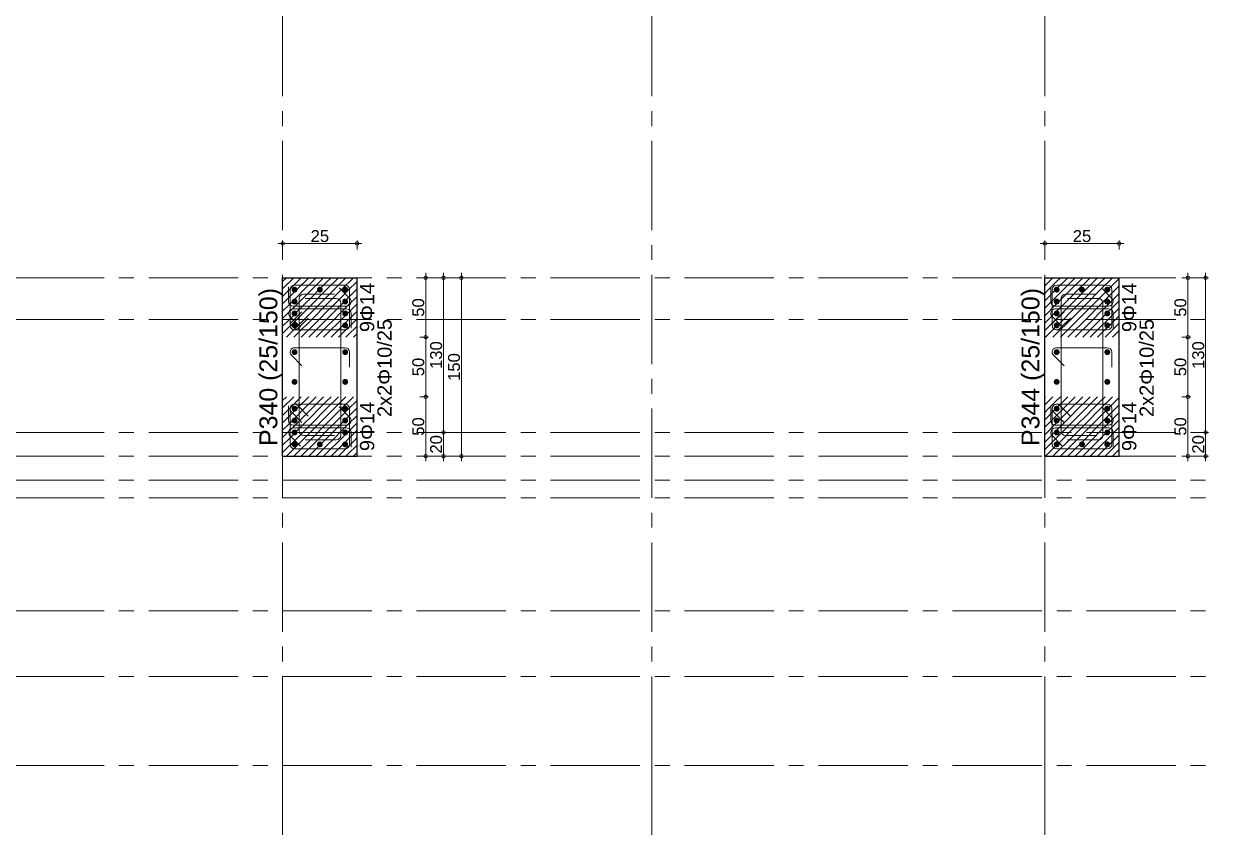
# Model space of a CAD drawing. Header units: millimetres. Extents: x 2232 to 85269, y -3593 to 5869.
# Drawn here: x 34444 to 35440, y 3116 to 3792 of the extents above; entities that cross this region are included whole.
import ezdxf

# ---------------------------------------------------------------- set-up
doc = ezdxf.new("R2010")
doc.units = ezdxf.units.MM
doc.linetypes.add('CENTER2', pattern=[112.5, 75, -12.5, 12.5, -12.5])
doc.linetypes.add('DASHDOT2', pattern=[12.7, 6.35, -3.175, 0, -3.175])
doc.layers.add('aks', color=251, linetype='DASHDOT2', lineweight=35)
for name, color, linetype in [('Donatı Yazısı', 7, 'Continuous'), ('Donatı Çizgisi', 7, 'Continuous'), ('Kolon', 7, 'Continuous'), ('Ölçülendirme', 7, 'Continuous')]:
    doc.layers.add(name, color=color, linetype=linetype)
doc.styles.add('arial_1_18', font='arial.ttf', dxfattribs={"height": 0.2})

# ---------------------------------------------------------------- blocks, each defined once
blk = doc.blocks.new('IDE999Entity7000')
at = {"layer": 'aks', "color": 250, "linetype": 'CENTER2', "lineweight": 5}
for points in [[(26135.63, 200), (26135.63, 2530)], [(26135.63, -100), (26135.63, 200)]]:
    blk.add_lwpolyline(points, dxfattribs=at)
blk = doc.blocks.new('IDE999Entity7001')
at = {"layer": 'aks', "color": 250, "linetype": 'CENTER2', "lineweight": 5}
for points in [[(26465.63, 200), (26465.63, 2530)], [(26465.63, -100), (26465.63, 200)]]:
    blk.add_lwpolyline(points, dxfattribs=at)
blk = doc.blocks.new('IDE999Entity7002')
at = {"layer": 'aks', "color": 250, "linetype": 'CENTER2', "lineweight": 5}
for points in [[(25825.63, 200), (25825.63, 2530)], [(25825.63, -100), (25825.63, 200)]]:
    blk.add_lwpolyline(points, dxfattribs=at)
blk = doc.blocks.new('IDE999Entity7019')
at = {"layer": 'aks', "color": 250, "linetype": 'CENTER2', "lineweight": 5}
blk.add_lwpolyline([(24025.63, 610), (27285.63, 610)], dxfattribs=at)
blk = doc.blocks.new('IDE999Entity7020')
at = {"layer": 'aks', "color": 250, "linetype": 'CENTER2', "lineweight": 5}
blk.add_lwpolyline([(24025.63, 460), (27285.63, 460)], dxfattribs=at)
blk = doc.blocks.new('IDE999Entity7021')
at = {"layer": 'aks', "color": 250, "linetype": 'CENTER2', "lineweight": 5}
blk.add_lwpolyline([(24025.63, 480), (27285.63, 480)], dxfattribs=at)
blk = doc.blocks.new('IDE999Entity7022')
at = {"layer": 'aks', "color": 250, "linetype": 'CENTER2', "lineweight": 5}
blk.add_lwpolyline([(24025.63, 440), (27285.63, 440)], dxfattribs=at)
blk = doc.blocks.new('IDE999Entity7023')
at = {"layer": 'aks', "color": 250, "linetype": 'CENTER2', "lineweight": 5}
blk.add_lwpolyline([(24025.63, 575), (27285.63, 575)], dxfattribs=at)
blk = doc.blocks.new('IDE999Entity7024')
at = {"layer": 'aks', "color": 250, "linetype": 'CENTER2', "lineweight": 5}
blk.add_lwpolyline([(24025.63, 425), (27285.63, 425)], dxfattribs=at)
blk = doc.blocks.new('IDE999Entity7025')
at = {"layer": 'aks', "color": 250, "linetype": 'CENTER2', "lineweight": 5}
blk.add_lwpolyline([(24025.63, 330), (27285.63, 330)], dxfattribs=at)
blk = doc.blocks.new('IDE999Entity7026')
at = {"layer": 'aks', "color": 250, "linetype": 'CENTER2', "lineweight": 5}
blk.add_lwpolyline([(24025.63, 275), (27285.63, 275)], dxfattribs=at)
blk = doc.blocks.new('IDE999Entity7027')
at = {"layer": 'aks', "color": 250, "linetype": 'CENTER2', "lineweight": 5}
blk.add_lwpolyline([(24025.63, 200), (27285.63, 200)], dxfattribs=at)

msp = doc.modelspace()

# ---------------------------------------------------------------- hatches: boundary and pattern name
at = {"layer": 'Donatı Çizgisi', "linetype": 'Continuous', "lineweight": 5}
h = msp.add_hatch(color=5, dxfattribs=at)
edge = h.paths.add_edge_path(flags=0)
edge.add_arc((34671.73, 3568.17), 2.5, 0, 360)
h = msp.add_hatch(color=5, dxfattribs=at)
edge = h.paths.add_edge_path(flags=0)
edge.add_arc((34692.98, 3568.17), 2.5, 0, 360)
h = msp.add_hatch(color=5, dxfattribs=at)
edge = h.paths.add_edge_path(flags=0)
edge.add_arc((34714.23, 3568.17), 2.5, 0, 360)
h = msp.add_hatch(color=5, dxfattribs=at)
edge = h.paths.add_edge_path(flags=0)
edge.add_arc((35311.73, 3568.17), 2.5, 0, 360)
h = msp.add_hatch(color=5, dxfattribs=at)
edge = h.paths.add_edge_path(flags=0)
edge.add_arc((35332.98, 3568.17), 2.5, 0, 360)
h = msp.add_hatch(color=5, dxfattribs=at)
edge = h.paths.add_edge_path(flags=0)
edge.add_arc((35354.23, 3568.17), 2.5, 0, 360)
h = msp.add_hatch(color=5, dxfattribs=at)
edge = h.paths.add_edge_path(flags=0)
edge.add_arc((34671.73, 3558.17), 2.5, 0, 360)
h = msp.add_hatch(color=5, dxfattribs=at)
edge = h.paths.add_edge_path(flags=0)
edge.add_arc((34714.23, 3558.17), 2.5, 0, 360)
h = msp.add_hatch(color=5, dxfattribs=at)
edge = h.paths.add_edge_path(flags=0)
edge.add_arc((35311.73, 3558.17), 2.5, 0, 360)
h = msp.add_hatch(color=5, dxfattribs=at)
edge = h.paths.add_edge_path(flags=0)
edge.add_arc((35354.23, 3558.17), 2.5, 0, 360)
h = msp.add_hatch(color=5, dxfattribs=at)
edge = h.paths.add_edge_path(flags=0)
edge.add_arc((34671.73, 3548.17), 2.5, 0, 360)
h = msp.add_hatch(color=5, dxfattribs=at)
edge = h.paths.add_edge_path(flags=0)
edge.add_arc((34714.23, 3548.17), 2.5, 0, 360)
h = msp.add_hatch(color=5, dxfattribs=at)
edge = h.paths.add_edge_path(flags=0)
edge.add_arc((35311.73, 3548.17), 2.5, 0, 360)
h = msp.add_hatch(color=5, dxfattribs=at)
edge = h.paths.add_edge_path(flags=0)
edge.add_arc((35354.23, 3548.17), 2.5, 0, 360)
h = msp.add_hatch(color=5, dxfattribs=at)
edge = h.paths.add_edge_path(flags=0)
edge.add_arc((34671.73, 3538.17), 2.5, 0, 360)
h = msp.add_hatch(color=5, dxfattribs=at)
edge = h.paths.add_edge_path(flags=0)
edge.add_arc((34714.23, 3538.17), 2.5, 0, 360)
h = msp.add_hatch(color=5, dxfattribs=at)
edge = h.paths.add_edge_path(flags=0)
edge.add_arc((35311.73, 3538.17), 2.5, 0, 360)
h = msp.add_hatch(color=5, dxfattribs=at)
edge = h.paths.add_edge_path(flags=0)
edge.add_arc((35354.23, 3538.17), 2.5, 0, 360)
h = msp.add_hatch(color=5, dxfattribs=at)
edge = h.paths.add_edge_path(flags=0)
edge.add_arc((34671.73, 3515.67), 2.5, 0, 360)
h = msp.add_hatch(color=5, dxfattribs=at)
edge = h.paths.add_edge_path(flags=0)
edge.add_arc((34714.23, 3515.67), 2.5, 0, 360)
h = msp.add_hatch(color=5, dxfattribs=at)
edge = h.paths.add_edge_path(flags=0)
edge.add_arc((35311.73, 3515.67), 2.5, 0, 360)
h = msp.add_hatch(color=5, dxfattribs=at)
edge = h.paths.add_edge_path(flags=0)
edge.add_arc((35354.23, 3515.67), 2.5, 0, 360)
h = msp.add_hatch(color=5, dxfattribs=at)
edge = h.paths.add_edge_path(flags=0)
edge.add_arc((34671.73, 3490.67), 2.5, 0, 360)
h = msp.add_hatch(color=5, dxfattribs=at)
edge = h.paths.add_edge_path(flags=0)
edge.add_arc((34714.23, 3490.67), 2.5, 0, 360)
h = msp.add_hatch(color=5, dxfattribs=at)
edge = h.paths.add_edge_path(flags=0)
edge.add_arc((35311.73, 3490.67), 2.5, 0, 360)
h = msp.add_hatch(color=5, dxfattribs=at)
edge = h.paths.add_edge_path(flags=0)
edge.add_arc((35354.23, 3490.67), 2.5, 0, 360)
h = msp.add_hatch(color=5, dxfattribs=at)
edge = h.paths.add_edge_path(flags=0)
edge.add_arc((34671.73, 3468.17), 2.5, 0, 360)
h = msp.add_hatch(color=5, dxfattribs=at)
edge = h.paths.add_edge_path(flags=0)
edge.add_arc((34714.23, 3468.17), 2.5, 0, 360)
h = msp.add_hatch(color=5, dxfattribs=at)
edge = h.paths.add_edge_path(flags=0)
edge.add_arc((35311.73, 3468.17), 2.5, 0, 360)
h = msp.add_hatch(color=5, dxfattribs=at)
edge = h.paths.add_edge_path(flags=0)
edge.add_arc((35354.23, 3468.17), 2.5, 0, 360)
h = msp.add_hatch(color=5, dxfattribs=at)
edge = h.paths.add_edge_path(flags=0)
edge.add_arc((34671.73, 3458.17), 2.5, 0, 360)
h = msp.add_hatch(color=5, dxfattribs=at)
edge = h.paths.add_edge_path(flags=0)
edge.add_arc((34714.23, 3458.17), 2.5, 0, 360)
h = msp.add_hatch(color=5, dxfattribs=at)
edge = h.paths.add_edge_path(flags=0)
edge.add_arc((35311.73, 3458.17), 2.5, 0, 360)
h = msp.add_hatch(color=5, dxfattribs=at)
edge = h.paths.add_edge_path(flags=0)
edge.add_arc((35354.23, 3458.17), 2.5, 0, 360)
h = msp.add_hatch(color=5, dxfattribs=at)
edge = h.paths.add_edge_path(flags=0)
edge.add_arc((34671.73, 3448.17), 2.5, 0, 360)
h = msp.add_hatch(color=5, dxfattribs=at)
edge = h.paths.add_edge_path(flags=0)
edge.add_arc((34714.23, 3448.17), 2.5, 0, 360)
h = msp.add_hatch(color=5, dxfattribs=at)
edge = h.paths.add_edge_path(flags=0)
edge.add_arc((35311.73, 3448.17), 2.5, 0, 360)
h = msp.add_hatch(color=5, dxfattribs=at)
edge = h.paths.add_edge_path(flags=0)
edge.add_arc((35354.23, 3448.17), 2.5, 0, 360)
h = msp.add_hatch(color=5, dxfattribs=at)
edge = h.paths.add_edge_path(flags=0)
edge.add_arc((34671.73, 3438.17), 2.5, 0, 360)
h = msp.add_hatch(color=5, dxfattribs=at)
edge = h.paths.add_edge_path(flags=0)
edge.add_arc((34692.98, 3438.17), 2.5, 0, 360)
h = msp.add_hatch(color=5, dxfattribs=at)
edge = h.paths.add_edge_path(flags=0)
edge.add_arc((34714.23, 3438.17), 2.5, 0, 360)
h = msp.add_hatch(color=5, dxfattribs=at)
edge = h.paths.add_edge_path(flags=0)
edge.add_arc((35311.73, 3438.17), 2.5, 0, 360)
h = msp.add_hatch(color=5, dxfattribs=at)
edge = h.paths.add_edge_path(flags=0)
edge.add_arc((35332.98, 3438.17), 2.5, 0, 360)
h = msp.add_hatch(color=5, dxfattribs=at)
edge = h.paths.add_edge_path(flags=0)
edge.add_arc((35354.23, 3438.17), 2.5, 0, 360)

# ---------------------------------------------------------------- linework, layer by layer
at = {"layer": 'Donatı Çizgisi', "color": 1, "linetype": 'Continuous', "lineweight": 5}
for points in [[(34666.73, 3558.17), (34666.73, 3570.67)], [(34679.23, 3564.42), (34705.23, 3564.42)], [(34709.29, 3569.66), (34718.13, 3560.82)], [(35306.73, 3558.17), (35306.73, 3570.67)], [(35319.23, 3564.42), (35345.23, 3564.42)], [(35349.29, 3569.66), (35358.13, 3560.82)], [(34715.48, 3554.42), (34670.48, 3554.42)], [(34675.48, 3449.42), (34675.48, 3560.67)], [(34706.73, 3560.67), (34680.73, 3560.67)], [(34710.48, 3445.67), (34710.48, 3556.92)], [(35355.48, 3554.42), (35310.48, 3554.42)], [(35315.48, 3449.42), (35315.48, 3560.67)], [(35346.73, 3560.67), (35320.73, 3560.67)], [(35350.48, 3445.67), (35350.48, 3556.92)], [(34676.67, 3536.67), (34667.83, 3545.51)], [(34670.48, 3551.92), (34715.48, 3551.92)], [(34719.23, 3548.17), (34719.23, 3535.67)], [(35316.67, 3536.67), (35307.83, 3545.51)], [(35310.48, 3551.92), (35355.48, 3551.92)], [(35359.23, 3548.17), (35359.23, 3535.67)], [(34671.73, 3519.42), (34714.23, 3519.42)], [(34717.98, 3515.67), (34717.98, 3503.17)], [(35311.73, 3519.42), (35354.23, 3519.42)], [(35357.98, 3515.67), (35357.98, 3503.17)], [(34677.92, 3504.17), (34669.08, 3513.01)], [(35317.92, 3504.17), (35309.08, 3513.01)], [(34666.73, 3458.17), (34666.73, 3470.67)], [(34709.29, 3469.66), (34718.13, 3460.82)], [(35306.73, 3458.17), (35306.73, 3470.67)], [(35349.29, 3469.66), (35358.13, 3460.82)], [(34676.67, 3436.67), (34667.83, 3445.51)], [(34715.48, 3454.42), (34670.48, 3454.42)], [(34670.48, 3451.92), (34715.48, 3451.92)], [(34705.23, 3445.67), (34679.23, 3445.67)], [(34719.23, 3448.17), (34719.23, 3435.67)], [(35316.67, 3436.67), (35307.83, 3445.51)], [(35355.48, 3454.42), (35310.48, 3454.42)], [(35310.48, 3451.92), (35355.48, 3451.92)], [(35345.23, 3445.67), (35319.23, 3445.67)], [(35359.23, 3448.17), (35359.23, 3435.67)], [(34680.73, 3441.92), (34706.73, 3441.92)], [(35320.73, 3441.92), (35346.73, 3441.92)]]:
    msp.add_lwpolyline(points, dxfattribs=at)
at = {"layer": 'Donatı Çizgisi', "color": 5, "linetype": 'Continuous', "lineweight": 5}
for points in [[(34667.98, 3538.17), (34667.98, 3568.17)], [(34671.73, 3571.92), (34714.23, 3571.92)], [(34717.98, 3568.17), (34717.98, 3538.17)], [(35307.98, 3538.17), (35307.98, 3568.17)], [(35311.73, 3571.92), (35354.23, 3571.92)], [(35357.98, 3568.17), (35357.98, 3538.17)], [(34669.08, 3540.82), (34677.92, 3549.66)], [(34683.22, 3544.35), (34674.38, 3535.51)], [(35309.08, 3540.82), (35317.92, 3549.66)], [(35323.22, 3544.35), (35314.38, 3535.51)], [(34714.23, 3534.42), (34671.73, 3534.42)], [(35354.23, 3534.42), (35311.73, 3534.42)], [(34667.98, 3468.17), (34667.98, 3438.17)], [(34669.08, 3465.51), (34677.92, 3456.67)], [(34714.23, 3471.92), (34671.73, 3471.92)], [(34683.22, 3461.98), (34674.38, 3470.82)], [(34717.98, 3438.17), (34717.98, 3468.17)], [(35307.98, 3468.17), (35307.98, 3438.17)], [(35309.08, 3465.51), (35317.92, 3456.67)], [(35354.23, 3471.92), (35311.73, 3471.92)], [(35323.22, 3461.98), (35314.38, 3470.82)], [(35357.98, 3438.17), (35357.98, 3468.17)], [(34671.73, 3434.42), (34714.23, 3434.42)], [(35311.73, 3434.42), (35354.23, 3434.42)]]:
    msp.add_lwpolyline(points, dxfattribs=at)
for centre, start, end in [((34671.73, 3568.17), 90, 180), ((34714.23, 3568.17), 0, 90), ((35311.73, 3568.17), 90, 180), ((35354.23, 3568.17), 0, 90), ((34671.73, 3538.17), 135, 270), ((34671.73, 3538.17), 180, 315), ((34714.23, 3538.17), 270, 0), ((35311.73, 3538.17), 135, 270), ((35311.73, 3538.17), 180, 315), ((35354.23, 3538.17), 270, 0), ((34671.73, 3468.17), 45, 180), ((34671.73, 3468.17), 90, 225), ((34714.23, 3468.17), 0, 90), ((35311.73, 3468.17), 45, 180), ((35311.73, 3468.17), 90, 225), ((35354.23, 3468.17), 0, 90), ((34671.73, 3438.17), 180, 270), ((34714.23, 3438.17), 270, 0), ((35311.73, 3438.17), 180, 270), ((35354.23, 3438.17), 270, 0)]:
    msp.add_arc(centre, 3.75, start, end, dxfattribs=at)
at = {"layer": 'Donatı Çizgisi', "color": 1, "linetype": 'Continuous', "lineweight": 5}
for centre, start, end in [((34679.23, 3560.67), 90, 180), ((35319.23, 3560.67), 90, 180), ((34670.48, 3558.17), 180, 270), ((34706.73, 3556.92), 0, 90), ((34715.48, 3558.17), 270, 45), ((35310.48, 3558.17), 180, 270), ((35346.73, 3556.92), 0, 90), ((35355.48, 3558.17), 270, 45), ((34670.48, 3548.17), 90, 225), ((34715.48, 3548.17), 0, 90), ((35310.48, 3548.17), 90, 225), ((35355.48, 3548.17), 0, 90), ((34671.73, 3515.67), 90, 225), ((34714.23, 3515.67), 0, 90), ((35311.73, 3515.67), 90, 225), ((35354.23, 3515.67), 0, 90), ((34670.48, 3458.17), 180, 270), ((34715.48, 3458.17), 270, 45), ((35310.48, 3458.17), 180, 270), ((35355.48, 3458.17), 270, 45), ((34670.48, 3448.17), 90, 225), ((34679.23, 3449.42), 180, 270), ((34706.73, 3445.67), 270, 0), ((34715.48, 3448.17), 0, 90), ((35310.48, 3448.17), 90, 225), ((35319.23, 3449.42), 180, 270), ((35346.73, 3445.67), 270, 0), ((35355.48, 3448.17), 0, 90)]:
    msp.add_arc(centre, 3.75, start, end, dxfattribs=at)
at = {"layer": 'Kolon', "color": 251, "linetype": 'Continuous', "lineweight": -3}
for points in [[(34661.73, 3568.8), (34671.1, 3578.17)], [(34661.73, 3575.05), (34664.85, 3578.17)], [(34667.35, 3568.17), (34673.6, 3574.42)], [(34673.6, 3568.17), (34683.6, 3578.17)], [(34673.6, 3574.42), (34677.35, 3578.17)], [(34679.85, 3568.17), (34686.1, 3574.42)], [(34686.1, 3568.17), (34696.1, 3578.17)], [(34686.1, 3574.42), (34689.85, 3578.17)], [(34692.35, 3568.17), (34698.6, 3574.42)], [(34698.6, 3568.17), (34708.6, 3578.17)], [(34698.6, 3574.42), (34702.35, 3578.17)], [(34704.85, 3568.17), (34711.1, 3574.42)], [(34711.1, 3568.17), (34721.1, 3578.17)], [(34711.1, 3574.42), (34714.85, 3578.17)], [(34717.35, 3568.17), (34723.6, 3574.42)], [(34723.6, 3574.42), (34724.23, 3575.05)], [(35301.73, 3571.3), (35308.6, 3578.17)], [(35301.73, 3577.55), (35302.35, 3578.17)], [(35304.85, 3568.17), (35311.1, 3574.42)], [(35311.1, 3568.17), (35321.1, 3578.17)], [(35311.1, 3574.42), (35314.85, 3578.17)], [(35317.35, 3568.17), (35323.6, 3574.42)], [(35323.6, 3568.17), (35333.6, 3578.17)], [(35323.6, 3574.42), (35327.35, 3578.17)], [(35329.85, 3568.17), (35336.1, 3574.42)], [(35336.1, 3568.17), (35346.1, 3578.17)], [(35336.1, 3574.42), (35339.85, 3578.17)], [(35342.35, 3568.17), (35348.6, 3574.42)], [(35348.6, 3568.17), (35358.6, 3578.17)], [(35348.6, 3574.42), (35352.35, 3578.17)], [(35354.85, 3568.17), (35361.1, 3574.42)], [(35361.1, 3574.42), (35364.23, 3577.55)], [(34661.73, 3556.3), (34673.6, 3568.17)], [(34661.73, 3562.55), (34667.35, 3568.17)], [(34673.6, 3555.67), (34686.1, 3568.17)], [(34673.6, 3561.92), (34679.85, 3568.17)], [(34686.1, 3555.67), (34698.6, 3568.17)], [(34686.1, 3561.92), (34692.35, 3568.17)], [(34698.6, 3555.67), (34711.1, 3568.17)], [(34698.6, 3561.92), (34704.85, 3568.17)], [(34711.1, 3555.67), (34723.6, 3568.17)], [(34711.1, 3561.92), (34717.35, 3568.17)], [(34723.6, 3568.17), (34724.23, 3568.8)], [(35301.73, 3558.8), (35311.1, 3568.17)], [(35301.73, 3565.05), (35304.85, 3568.17)], [(35311.1, 3555.67), (35323.6, 3568.17)], [(35311.1, 3561.92), (35317.35, 3568.17)], [(35323.6, 3555.67), (35336.1, 3568.17)], [(35323.6, 3561.92), (35329.85, 3568.17)], [(35336.1, 3555.67), (35348.6, 3568.17)], [(35336.1, 3561.92), (35342.35, 3568.17)], [(35348.6, 3555.67), (35361.1, 3568.17)], [(35348.6, 3561.92), (35354.85, 3568.17)], [(35361.1, 3568.17), (35364.23, 3571.3)], [(35361.1, 3561.92), (35364.23, 3565.05)], [(34661.73, 3543.8), (34673.6, 3555.67)], [(34661.73, 3550.05), (34667.35, 3555.67)], [(34667.35, 3555.67), (34673.6, 3561.92)], [(34673.6, 3543.17), (34686.1, 3555.67)], [(34673.6, 3549.42), (34679.85, 3555.67)], [(34679.85, 3555.67), (34686.1, 3561.92)], [(34686.1, 3543.17), (34698.6, 3555.67)], [(34686.1, 3549.42), (34692.35, 3555.67)], [(34692.35, 3555.67), (34698.6, 3561.92)], [(34698.6, 3543.17), (34711.1, 3555.67)], [(34698.6, 3549.42), (34704.85, 3555.67)], [(34704.85, 3555.67), (34711.1, 3561.92)], [(34711.1, 3543.17), (34723.6, 3555.67)], [(34711.1, 3549.42), (34717.35, 3555.67)], [(34717.35, 3555.67), (34723.6, 3561.92)], [(34723.6, 3561.92), (34724.23, 3562.55)], [(34723.6, 3555.67), (34724.23, 3556.3)], [(35301.73, 3546.3), (35311.1, 3555.67)], [(35301.73, 3552.55), (35304.85, 3555.67)], [(35304.85, 3555.67), (35311.1, 3561.92)], [(35311.1, 3543.17), (35323.6, 3555.67)], [(35311.1, 3549.42), (35317.35, 3555.67)], [(35317.35, 3555.67), (35323.6, 3561.92)], [(35323.6, 3543.17), (35336.1, 3555.67)], [(35323.6, 3549.42), (35329.85, 3555.67)], [(35329.85, 3555.67), (35336.1, 3561.92)], [(35336.1, 3543.17), (35348.6, 3555.67)], [(35336.1, 3549.42), (35342.35, 3555.67)], [(35342.35, 3555.67), (35348.6, 3561.92)], [(35348.6, 3543.17), (35361.1, 3555.67)], [(35348.6, 3549.42), (35354.85, 3555.67)], [(35354.85, 3555.67), (35361.1, 3561.92)], [(35361.1, 3555.67), (35364.23, 3558.8)], [(34667.35, 3543.17), (34673.6, 3549.42)], [(34679.85, 3543.17), (34686.1, 3549.42)], [(34692.35, 3543.17), (34698.6, 3549.42)], [(34704.85, 3543.17), (34711.1, 3549.42)], [(34717.35, 3543.17), (34723.6, 3549.42)], [(34723.6, 3549.42), (34724.23, 3550.05)], [(35304.85, 3543.17), (35311.1, 3549.42)], [(35317.35, 3543.17), (35323.6, 3549.42)], [(35329.85, 3543.17), (35336.1, 3549.42)], [(35342.35, 3543.17), (35348.6, 3549.42)], [(35354.85, 3543.17), (35361.1, 3549.42)], [(35361.1, 3549.42), (35364.23, 3552.55)], [(35361.1, 3543.17), (35364.23, 3546.3)], [(34661.73, 3531.3), (34673.6, 3543.17)], [(34661.73, 3537.55), (34667.35, 3543.17)], [(34667.35, 3530.67), (34673.6, 3536.92)], [(34673.6, 3530.67), (34686.1, 3543.17)], [(34673.6, 3536.92), (34679.85, 3543.17)], [(34679.85, 3530.67), (34686.1, 3536.92)], [(34686.1, 3530.67), (34698.6, 3543.17)], [(34686.1, 3536.92), (34692.35, 3543.17)], [(34692.35, 3530.67), (34698.6, 3536.92)], [(34698.6, 3530.67), (34711.1, 3543.17)], [(34698.6, 3536.92), (34704.85, 3543.17)], [(34704.85, 3530.67), (34711.1, 3536.92)], [(34711.1, 3530.67), (34723.6, 3543.17)], [(34711.1, 3536.92), (34717.35, 3543.17)], [(34717.35, 3530.67), (34723.6, 3536.92)], [(34723.6, 3543.17), (34724.23, 3543.8)], [(34723.6, 3536.92), (34724.23, 3537.55)], [(35301.73, 3533.8), (35311.1, 3543.17)], [(35301.73, 3540.05), (35304.85, 3543.17)], [(35304.85, 3530.67), (35311.1, 3536.92)], [(35311.1, 3530.67), (35323.6, 3543.17)], [(35311.1, 3536.92), (35317.35, 3543.17)], [(35317.35, 3530.67), (35323.6, 3536.92)], [(35323.6, 3530.67), (35336.1, 3543.17)], [(35323.6, 3536.92), (35329.85, 3543.17)], [(35329.85, 3530.67), (35336.1, 3536.92)], [(35336.1, 3530.67), (35348.6, 3543.17)], [(35336.1, 3536.92), (35342.35, 3543.17)], [(35342.35, 3530.67), (35348.6, 3536.92)], [(35348.6, 3530.67), (35361.1, 3543.17)], [(35348.6, 3536.92), (35354.85, 3543.17)], [(35354.85, 3530.67), (35361.1, 3536.92)], [(35361.1, 3536.92), (35364.23, 3540.05)], [(34664.85, 3528.17), (34667.35, 3530.67)], [(34671.1, 3528.17), (34673.6, 3530.67)], [(34677.35, 3528.17), (34679.85, 3530.67)], [(34683.6, 3528.17), (34686.1, 3530.67)], [(34689.85, 3528.17), (34692.35, 3530.67)], [(34696.1, 3528.17), (34698.6, 3530.67)], [(34702.35, 3528.17), (34704.85, 3530.67)], [(34708.6, 3528.17), (34711.1, 3530.67)], [(34714.85, 3528.17), (34717.35, 3530.67)], [(34721.1, 3528.17), (34723.6, 3530.67)], [(34723.6, 3530.67), (34724.23, 3531.3)], [(35302.35, 3528.17), (35304.85, 3530.67)], [(35308.6, 3528.17), (35311.1, 3530.67)], [(35314.85, 3528.17), (35317.35, 3530.67)], [(35321.1, 3528.17), (35323.6, 3530.67)], [(35327.35, 3528.17), (35329.85, 3530.67)], [(35333.6, 3528.17), (35336.1, 3530.67)], [(35339.85, 3528.17), (35342.35, 3530.67)], [(35346.1, 3528.17), (35348.6, 3530.67)], [(35352.35, 3528.17), (35354.85, 3530.67)], [(35358.6, 3528.17), (35361.1, 3530.67)], [(35361.1, 3530.67), (35364.23, 3533.8)], [(34661.73, 3468.8), (34671.1, 3478.17)], [(34661.73, 3475.05), (34664.85, 3478.17)], [(34673.6, 3468.17), (34683.6, 3478.17)], [(34673.6, 3474.42), (34677.35, 3478.17)], [(34686.1, 3468.17), (34696.1, 3478.17)], [(34686.1, 3474.42), (34689.85, 3478.17)], [(34698.6, 3468.17), (34708.6, 3478.17)], [(34698.6, 3474.42), (34702.35, 3478.17)], [(34711.1, 3468.17), (34721.1, 3478.17)], [(34711.1, 3474.42), (34714.85, 3478.17)], [(34723.6, 3474.42), (34724.23, 3475.05)], [(35301.73, 3471.3), (35308.6, 3478.17)], [(35301.73, 3477.55), (35302.35, 3478.17)], [(35311.1, 3468.17), (35321.1, 3478.17)], [(35311.1, 3474.42), (35314.85, 3478.17)], [(35323.6, 3468.17), (35333.6, 3478.17)], [(35323.6, 3474.42), (35327.35, 3478.17)], [(35336.1, 3468.17), (35346.1, 3478.17)], [(35336.1, 3474.42), (35339.85, 3478.17)], [(35348.6, 3468.17), (35358.6, 3478.17)], [(35348.6, 3474.42), (35352.35, 3478.17)], [(35361.1, 3474.42), (35364.23, 3477.55)], [(34661.73, 3456.3), (34673.6, 3468.17)], [(34661.73, 3462.55), (34667.35, 3468.17)], [(34667.35, 3468.17), (34673.6, 3474.42)], [(34673.6, 3455.67), (34686.1, 3468.17)], [(34673.6, 3461.92), (34679.85, 3468.17)], [(34679.85, 3468.17), (34686.1, 3474.42)], [(34686.1, 3455.67), (34698.6, 3468.17)], [(34686.1, 3461.92), (34692.35, 3468.17)], [(34692.35, 3468.17), (34698.6, 3474.42)], [(34698.6, 3455.67), (34711.1, 3468.17)], [(34698.6, 3461.92), (34704.85, 3468.17)], [(34704.85, 3468.17), (34711.1, 3474.42)], [(34711.1, 3455.67), (34723.6, 3468.17)], [(34711.1, 3461.92), (34717.35, 3468.17)], [(34717.35, 3468.17), (34723.6, 3474.42)], [(34723.6, 3468.17), (34724.23, 3468.8)], [(35301.73, 3458.8), (35311.1, 3468.17)], [(35301.73, 3465.05), (35304.85, 3468.17)], [(35304.85, 3468.17), (35311.1, 3474.42)], [(35311.1, 3455.67), (35323.6, 3468.17)], [(35311.1, 3461.92), (35317.35, 3468.17)], [(35317.35, 3468.17), (35323.6, 3474.42)], [(35323.6, 3455.67), (35336.1, 3468.17)], [(35323.6, 3461.92), (35329.85, 3468.17)], [(35329.85, 3468.17), (35336.1, 3474.42)], [(35336.1, 3455.67), (35348.6, 3468.17)], [(35336.1, 3461.92), (35342.35, 3468.17)], [(35342.35, 3468.17), (35348.6, 3474.42)], [(35348.6, 3455.67), (35361.1, 3468.17)], [(35348.6, 3461.92), (35354.85, 3468.17)], [(35354.85, 3468.17), (35361.1, 3474.42)], [(35361.1, 3468.17), (35364.23, 3471.3)], [(35361.1, 3461.92), (35364.23, 3465.05)], [(34661.73, 3443.8), (34673.6, 3455.67)], [(34661.73, 3450.05), (34667.35, 3455.67)], [(34667.35, 3455.67), (34673.6, 3461.92)], [(34673.6, 3443.17), (34686.1, 3455.67)], [(34673.6, 3449.42), (34679.85, 3455.67)], [(34679.85, 3455.67), (34686.1, 3461.92)], [(34686.1, 3443.17), (34698.6, 3455.67)], [(34686.1, 3449.42), (34692.35, 3455.67)], [(34692.35, 3455.67), (34698.6, 3461.92)], [(34698.6, 3443.17), (34711.1, 3455.67)], [(34698.6, 3449.42), (34704.85, 3455.67)], [(34704.85, 3455.67), (34711.1, 3461.92)], [(34711.1, 3443.17), (34723.6, 3455.67)], [(34711.1, 3449.42), (34717.35, 3455.67)], [(34717.35, 3455.67), (34723.6, 3461.92)], [(34723.6, 3461.92), (34724.23, 3462.55)], [(34723.6, 3455.67), (34724.23, 3456.3)], [(35301.73, 3446.3), (35311.1, 3455.67)], [(35301.73, 3452.55), (35304.85, 3455.67)], [(35304.85, 3455.67), (35311.1, 3461.92)], [(35311.1, 3443.17), (35323.6, 3455.67)], [(35311.1, 3449.42), (35317.35, 3455.67)], [(35317.35, 3455.67), (35323.6, 3461.92)], [(35323.6, 3443.17), (35336.1, 3455.67)], [(35323.6, 3449.42), (35329.85, 3455.67)], [(35329.85, 3455.67), (35336.1, 3461.92)], [(35336.1, 3443.17), (35348.6, 3455.67)], [(35336.1, 3449.42), (35342.35, 3455.67)], [(35342.35, 3455.67), (35348.6, 3461.92)], [(35348.6, 3443.17), (35361.1, 3455.67)], [(35348.6, 3449.42), (35354.85, 3455.67)], [(35354.85, 3455.67), (35361.1, 3461.92)], [(35361.1, 3455.67), (35364.23, 3458.8)], [(34667.35, 3443.17), (34673.6, 3449.42)], [(34679.85, 3443.17), (34686.1, 3449.42)], [(34692.35, 3443.17), (34698.6, 3449.42)], [(34704.85, 3443.17), (34711.1, 3449.42)], [(34717.35, 3443.17), (34723.6, 3449.42)], [(34723.6, 3449.42), (34724.23, 3450.05)], [(35304.85, 3443.17), (35311.1, 3449.42)], [(35317.35, 3443.17), (35323.6, 3449.42)], [(35329.85, 3443.17), (35336.1, 3449.42)], [(35342.35, 3443.17), (35348.6, 3449.42)], [(35354.85, 3443.17), (35361.1, 3449.42)], [(35361.1, 3449.42), (35364.23, 3452.55)], [(35361.1, 3443.17), (35364.23, 3446.3)], [(34661.73, 3431.3), (34673.6, 3443.17)], [(34661.73, 3437.55), (34667.35, 3443.17)], [(34667.35, 3430.67), (34673.6, 3436.92)], [(34673.6, 3430.67), (34686.1, 3443.17)], [(34673.6, 3436.92), (34679.85, 3443.17)], [(34679.85, 3430.67), (34686.1, 3436.92)], [(34686.1, 3430.67), (34698.6, 3443.17)], [(34686.1, 3436.92), (34692.35, 3443.17)], [(34692.35, 3430.67), (34698.6, 3436.92)], [(34698.6, 3430.67), (34711.1, 3443.17)], [(34698.6, 3436.92), (34704.85, 3443.17)], [(34704.85, 3430.67), (34711.1, 3436.92)], [(34711.1, 3430.67), (34723.6, 3443.17)], [(34711.1, 3436.92), (34717.35, 3443.17)], [(34717.35, 3430.67), (34723.6, 3436.92)], [(34723.6, 3443.17), (34724.23, 3443.8)], [(34723.6, 3436.92), (34724.23, 3437.55)], [(35301.73, 3433.8), (35311.1, 3443.17)], [(35301.73, 3440.05), (35304.85, 3443.17)], [(35304.85, 3430.67), (35311.1, 3436.92)], [(35311.1, 3430.67), (35323.6, 3443.17)], [(35311.1, 3436.92), (35317.35, 3443.17)], [(35317.35, 3430.67), (35323.6, 3436.92)], [(35323.6, 3430.67), (35336.1, 3443.17)], [(35323.6, 3436.92), (35329.85, 3443.17)], [(35329.85, 3430.67), (35336.1, 3436.92)], [(35336.1, 3430.67), (35348.6, 3443.17)], [(35336.1, 3436.92), (35342.35, 3443.17)], [(35342.35, 3430.67), (35348.6, 3436.92)], [(35348.6, 3430.67), (35361.1, 3443.17)], [(35348.6, 3436.92), (35354.85, 3443.17)], [(35354.85, 3430.67), (35361.1, 3436.92)], [(35361.1, 3436.92), (35364.23, 3440.05)], [(34664.85, 3428.17), (34667.35, 3430.67)], [(34671.1, 3428.17), (34673.6, 3430.67)], [(34677.35, 3428.17), (34679.85, 3430.67)], [(34683.6, 3428.17), (34686.1, 3430.67)], [(34689.85, 3428.17), (34692.35, 3430.67)], [(34696.1, 3428.17), (34698.6, 3430.67)], [(34702.35, 3428.17), (34704.85, 3430.67)], [(34708.6, 3428.17), (34711.1, 3430.67)], [(34714.85, 3428.17), (34717.35, 3430.67)], [(34721.1, 3428.17), (34723.6, 3430.67)], [(34723.6, 3430.67), (34724.23, 3431.3)], [(35302.35, 3428.17), (35304.85, 3430.67)], [(35308.6, 3428.17), (35311.1, 3430.67)], [(35314.85, 3428.17), (35317.35, 3430.67)], [(35321.1, 3428.17), (35323.6, 3430.67)], [(35327.35, 3428.17), (35329.85, 3430.67)], [(35333.6, 3428.17), (35336.1, 3430.67)], [(35339.85, 3428.17), (35342.35, 3430.67)], [(35346.1, 3428.17), (35348.6, 3430.67)], [(35352.35, 3428.17), (35354.85, 3430.67)], [(35358.6, 3428.17), (35361.1, 3430.67)], [(35361.1, 3430.67), (35364.23, 3433.8)]]:
    msp.add_lwpolyline(points, dxfattribs=at)
at = {"layer": 'Kolon', "color": 33, "linetype": 'Continuous', "lineweight": -3}
for points in [[(34661.73, 3428.17), (34661.73, 3578.17)], [(34661.73, 3578.17), (34724.23, 3578.17)], [(34724.23, 3428.17), (34724.23, 3578.17)], [(35301.73, 3428.17), (35301.73, 3578.17)], [(35301.73, 3578.17), (35364.23, 3578.17)], [(35364.23, 3428.17), (35364.23, 3578.17)], [(34661.73, 3428.17), (34724.23, 3428.17)], [(35301.73, 3428.17), (35364.23, 3428.17)]]:
    msp.add_lwpolyline(points, dxfattribs=at)
at = {"layer": 'Ölçülendirme', "color": 5, "linetype": 'Continuous', "lineweight": 5}
for points in [[(34728.23, 3606.97), (34657.73, 3606.97)], [(34661.73, 3601.97), (34661.73, 3609.47)], [(34724.23, 3601.97), (34724.23, 3609.47)], [(35368.23, 3606.97), (35297.73, 3606.97)], [(35301.73, 3601.97), (35301.73, 3609.47)], [(35364.23, 3601.97), (35364.23, 3609.47)], [(34776.83, 3578.17), (34784.33, 3578.17)], [(34781.83, 3424.17), (34781.83, 3582.17)], [(34791.83, 3578.17), (34799.33, 3578.17)], [(34796.83, 3424.17), (34796.83, 3582.17)], [(34806.83, 3578.17), (34814.33, 3578.17)], [(34811.83, 3424.17), (34811.83, 3582.17)], [(35416.83, 3578.17), (35424.33, 3578.17)], [(35421.83, 3424.17), (35421.83, 3582.17)], [(35431.83, 3578.17), (35439.33, 3578.17)], [(35436.83, 3424.17), (35436.83, 3582.17)], [(34776.83, 3528.17), (34784.33, 3528.17)], [(35416.83, 3528.17), (35424.33, 3528.17)], [(34776.83, 3478.17), (34784.33, 3478.17)], [(35416.83, 3478.17), (35424.33, 3478.17)], [(34791.83, 3448.17), (34799.33, 3448.17)], [(35431.83, 3448.17), (35439.33, 3448.17)], [(34776.83, 3428.17), (34784.33, 3428.17)], [(34791.83, 3428.17), (34799.33, 3428.17)], [(34806.83, 3428.17), (34814.33, 3428.17)], [(35416.83, 3428.17), (35424.33, 3428.17)], [(35431.83, 3428.17), (35439.33, 3428.17)]]:
    msp.add_lwpolyline(points, dxfattribs=at)
for centre in [(34661.73, 3606.97), (34724.23, 3606.97), (35301.73, 3606.97), (35364.23, 3606.97), (34781.83, 3578.17), (34796.83, 3578.17), (34811.83, 3578.17), (35421.83, 3578.17), (35436.83, 3578.17), (34781.83, 3528.17), (35421.83, 3528.17), (34781.83, 3478.17), (35421.83, 3478.17), (34796.83, 3448.17), (35436.83, 3448.17), (34781.83, 3428.17), (34796.83, 3428.17), (34811.83, 3428.17), (35421.83, 3428.17), (35436.83, 3428.17)]:
    msp.add_circle(centre, 1.5, dxfattribs=at)

# ---------------------------------------------------------------- block references
at = {"layer": 'aks'}
for name in ['IDE999Entity7002', 'IDE999Entity7000', 'IDE999Entity7001', 'IDE999Entity7019', 'IDE999Entity7023', 'IDE999Entity7021', 'IDE999Entity7020', 'IDE999Entity7022', 'IDE999Entity7024', 'IDE999Entity7025', 'IDE999Entity7026', 'IDE999Entity7027']:
    msp.add_blockref(name, (8836.1, 2968.17), dxfattribs=at)

# ---------------------------------------------------------------- texts
at = {"layer": 'Donatı Yazısı', "color": 1, "linetype": 'Continuous', "lineweight": 5, "style": 'arial_1_18'}
for s, p in [('9Φ14', (34738.63, 3532.5)), ('9Φ14', (35378.63, 3532.5)), ('2x2Φ10/25', (34753.29, 3461.18)), ('2x2Φ10/25', (35393.29, 3461.18)), ('9Φ14', (34738.63, 3432.5)), ('9Φ14', (35378.63, 3432.5))]:
    msp.add_text(s, height=12, rotation=90, dxfattribs=at).set_placement(p)
at = {"layer": 'Kolon', "color": 1, "linetype": 'Continuous', "lineweight": 5, "style": 'arial_1_18'}
for s, p in [('P340 (25/150)', (34657.23, 3436.77)), ('P344 (25/150)', (35297.23, 3436.77))]:
    msp.add_text(s, height=15, rotation=90, dxfattribs=at).set_placement(p)
at = {"layer": 'Ölçülendirme', "color": 5, "linetype": 'Continuous', "lineweight": 5, "style": 'arial_1_18'}
for p in [(34685.21, 3608.22), (35325.21, 3608.22)]:
    msp.add_text('25', height=10, dxfattribs=at).set_placement(p)
for s, p in [('50', (34780.58, 3545.4)), ('50', (35420.58, 3545.4)), ('130', (34795.58, 3501.51)), ('130', (35435.58, 3501.51)), ('50', (34780.58, 3495.4)), ('150', (34810.58, 3491.51)), ('50', (35420.58, 3495.4)), ('50', (34780.58, 3445.4)), ('50', (35420.58, 3445.4)), ('20', (34795.58, 3430.4)), ('20', (35435.58, 3430.4))]:
    msp.add_text(s, height=10, rotation=90, dxfattribs=at).set_placement(p)

doc.saveas('drawing.dxf')
